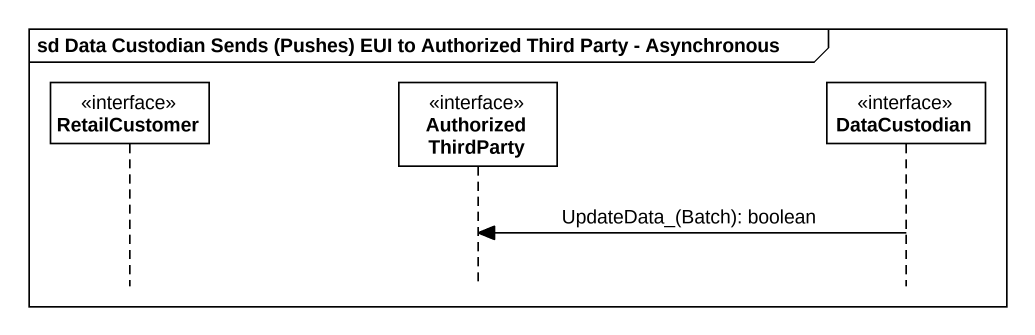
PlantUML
@startuml
mainframe sd Data Custodian Sends (Pushes) EUI to Authorized Third Party - Asynchronous
hide footbox
participant RetailCustomer <<interface>>
participant "Authorized ThirdParty" as Authorized_ThirdParty <<interface>>
participant DataCustodian <<interface>>

DataCustodian -> Authorized_ThirdParty : UpdateData_(Batch): boolean
@enduml
